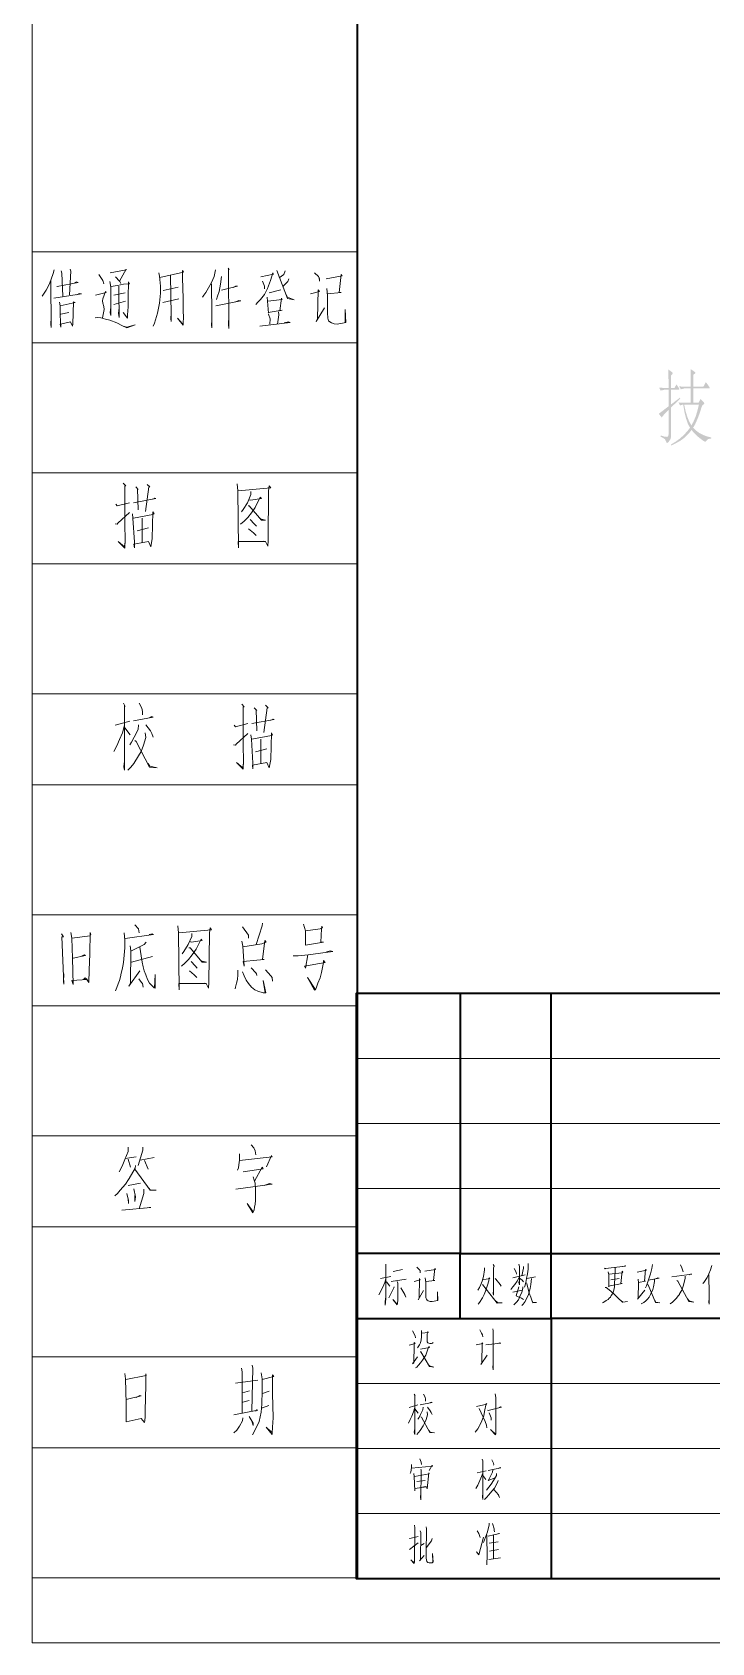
# Model space of a CAD drawing. Header units: millimetres. Extents: x 2819 to 3239, y 1479 to 1776.
# Drawn here: x 2818.5 to 2870.8, y 1478.6 to 1602.5 of the extents above; entities that cross this region are included whole.
import ezdxf

# ---------------------------------------------------------------- set-up
doc = ezdxf.new("R2010")
doc.units = ezdxf.units.MM
doc.layers.add('PDF_几何图形', color=7, linetype='Continuous')
doc.layers.add('PDF_实体填充', color=7, linetype='Continuous')

msp = doc.modelspace()

# ---------------------------------------------------------------- hatches: boundary and pattern name
at = {"layer": 'PDF_实体填充', "transparency": 33554559}
h = msp.add_hatch(color=256, dxfattribs=at)
h.paths.add_polyline_path([(2870.77, 1571.24), (2870.52, 1571.19), (2870.35, 1571.01), (2870.3, 1570.98), (2870.17, 1571.05), (2869.87, 1571.27), (2869.63, 1571.47), (2869.42, 1571.68), (2869.25, 1571.89), (2869.05, 1571.64), (2868.84, 1571.42), (2868.61, 1571.22), (2868.35, 1571.04), (2868.04, 1570.87), (2867.69, 1570.7), (2867.66, 1570.77), (2868.02, 1570.99), (2868.35, 1571.23), (2868.64, 1571.49), (2868.9, 1571.77), (2869.13, 1572.06), (2868.96, 1572.39), (2868.82, 1572.79), (2868.7, 1573.28), (2868.61, 1573.85), (2868.37, 1573.78), (2868.25, 1574.01), (2868.56, 1573.99), (2869.19, 1573.99), (2869.19, 1575.09), (2868.71, 1575.09), (2868.42, 1575.02), (2868.3, 1575.25), (2868.61, 1575.22), (2869.19, 1575.22), (2869.19, 1575.67), (2869.19, 1576.1), (2869.17, 1576.58), (2869.51, 1576.35), (2869.55, 1576.29), (2869.52, 1576.24), (2869.39, 1576.15), (2869.39, 1575.22), (2870.16, 1575.22), (2870.35, 1575.57), (2870.61, 1575.22), (2870.66, 1575.12), (2870.59, 1575.09), (2869.39, 1575.09), (2869.39, 1573.99), (2869.8, 1573.99), (2869.93, 1574.27), (2870.19, 1574.02), (2870.24, 1573.93), (2870.18, 1573.86), (2870.08, 1573.79), (2870.01, 1573.61), (2869.86, 1573.14), (2869.7, 1572.72), (2869.54, 1572.36), (2869.37, 1572.06), (2869.58, 1571.86), (2869.82, 1571.68), (2870.1, 1571.53), (2870.42, 1571.4), (2870.77, 1571.31)], flags=0)
h.paths.add_polyline_path([(2869.82, 1573.85), (2868.68, 1573.85), (2868.79, 1573.35), (2868.92, 1572.91), (2869.07, 1572.54), (2869.24, 1572.24), (2869.41, 1572.56), (2869.57, 1572.94), (2869.7, 1573.37)], flags=0)
h.paths.add_polyline_path([(2868.38, 1574.3), (2867.68, 1573.63), (2867.68, 1571.59), (2867.65, 1571.22), (2867.5, 1570.99), (2867.36, 1570.87), (2867.33, 1570.93), (2867.2, 1571.19), (2866.86, 1571.39), (2866.87, 1571.47), (2867.14, 1571.39), (2867.3, 1571.36), (2867.44, 1571.39), (2867.48, 1571.54), (2867.48, 1573.44), (2867.16, 1573.11), (2867.02, 1572.94), (2866.97, 1572.85), (2866.93, 1572.88), (2866.73, 1573.14), (2867.48, 1573.71), (2867.48, 1574.99), (2867.17, 1574.99), (2866.87, 1574.92), (2866.75, 1575.15), (2867.07, 1575.13), (2867.48, 1575.13), (2867.48, 1575.64), (2867.47, 1576.07), (2867.46, 1576.55), (2867.76, 1576.33), (2867.81, 1576.26), (2867.77, 1576.19), (2867.68, 1576.1), (2867.68, 1575.13), (2867.94, 1575.13), (2868.09, 1575.4), (2868.27, 1575.13), (2868.32, 1575.02), (2868.25, 1574.99), (2867.68, 1574.99), (2867.68, 1573.86), (2868.36, 1574.38)], flags=0)

# ---------------------------------------------------------------- linework, layer by layer
at = {"layer": 'PDF_几何图形', "lineweight": 15}
msp.add_lwpolyline([(2818.52, 1478.6), (3028.52, 1478.6), (3028.52, 1775.6), (2818.52, 1775.6)], close=True, dxfattribs=at)
at = {"layer": 'PDF_几何图形', "lineweight": 35}
for points in [[(3023.52, 1483.6), (3023.52, 1770.6), (2843.52, 1770.6), (2843.52, 1483.6)], [(2851.44, 1528.55), (2851.44, 1523.55), (2851.44, 1518.55), (2851.44, 1513.55), (2851.44, 1508.55), (2843.44, 1508.55)], [(2878.44, 1528.55), (2858.44, 1528.55), (2851.44, 1528.55), (2843.44, 1528.55), (2843.44, 1523.55), (2843.44, 1518.55), (2843.44, 1513.55), (2843.44, 1508.55), (2843.44, 1503.55), (2843.44, 1498.55), (2843.44, 1493.55), (2843.44, 1488.55), (2843.44, 1483.55), (2851.44, 1483.55), (2858.44, 1483.55), (2878.44, 1483.55)], [(2843.44, 1503.55), (2851.44, 1503.55), (2851.44, 1508.55), (2858.44, 1508.55), (2858.44, 1513.55), (2858.44, 1518.55), (2858.44, 1523.55), (2858.44, 1528.55)], [(2851.44, 1503.55), (2858.44, 1503.55), (2858.44, 1508.55), (2878.44, 1508.55), (2878.44, 1513.55), (2878.44, 1518.55), (2878.44, 1523.55), (2878.44, 1528.55)], [(2878.44, 1503.55), (2858.44, 1503.55), (2858.44, 1498.55), (2858.44, 1493.55), (2858.44, 1488.55), (2858.44, 1483.55)]]:
    msp.add_lwpolyline(points, dxfattribs=at)
at = {"layer": 'PDF_几何图形', "lineweight": 15}
for points in [[(2843.52, 1585.6), (2818.52, 1585.6)], [(2820.21, 1584.2), (2820.14, 1583.92), (2819.84, 1583.14), (2819.59, 1582.64), (2819.29, 1582.18)], [(2819.96, 1583.39), (2819.99, 1579.77), (2819.94, 1580.06), (2819.99, 1580.52)], [(2820.76, 1584.13), (2820.81, 1583.95), (2820.88, 1582.18)], [(2821.45, 1584.27), (2821.48, 1584.1), (2821.4, 1582.29)], [(2823.65, 1583.85), (2823.95, 1583.39), (2824.03, 1583.14)], [(2824.52, 1583.99), (2825.76, 1584.2), (2825.74, 1584.27), (2825.24, 1583.35), (2824.92, 1583.67), (2825.27, 1583.32), (2825.34, 1583.17)], [(2828.35, 1583.63), (2830.16, 1584.02), (2830.09, 1584.17), (2830.09, 1583.6), (2830.14, 1582), (2830.14, 1581.12), (2830.16, 1580.52), (2830.14, 1580.16), (2830.14, 1579.95), (2829.71, 1580.48), (2830.09, 1580.06)], [(2829.17, 1583.78), (2829.22, 1580.76), (2829.22, 1580.23), (2829.19, 1580.45), (2829.22, 1580.91)], [(2832.63, 1584.2), (2832.51, 1583.71), (2832.31, 1583.24), (2832.09, 1582.82), (2831.89, 1582.47), (2831.72, 1582.25), (2831.62, 1582.11)], [(2833.08, 1583.71), (2833.01, 1583.1), (2832.91, 1582.54), (2832.78, 1582.18), (2832.71, 1581.93)], [(2833.6, 1584.34), (2833.68, 1584.2), (2833.63, 1584.27), (2833.65, 1579.7), (2833.63, 1580.02), (2833.65, 1580.62)], [(2836.11, 1583.67), (2837.08, 1583.88), (2837.03, 1583.99), (2836.86, 1583.39), (2836.63, 1582.78), (2836.39, 1582.32), (2836.09, 1581.93), (2835.89, 1581.72), (2835.72, 1581.54)], [(2837.33, 1584.17), (2838.15, 1582), (2838.67, 1581.9), (2838.15, 1582.11), (2838.05, 1582.32)], [(2837.97, 1584.13), (2837.88, 1583.85), (2837.53, 1583.6)], [(2838.27, 1583.53), (2838.2, 1583.32), (2837.8, 1582.93)], [(2840.23, 1583.99), (2840.55, 1583.71), (2840.62, 1583.53), (2840.62, 1583.35), (2840.6, 1583.63)], [(2841.14, 1583.53), (2842.36, 1583.74), (2842.29, 1583.85), (2842.14, 1582.47), (2842.29, 1582.47), (2841.24, 1582.36)], [(2820.19, 1582.04), (2822.3, 1582.36), (2822.12, 1582.39), (2821.95, 1582.29)], [(2820.41, 1582.93), (2820.44, 1582.93), (2822.05, 1583.24), (2821.92, 1583.28), (2821.78, 1583.21)], [(2823.38, 1582.25), (2824.22, 1582.47), (2824.15, 1582.54), (2823.95, 1581.97), (2823.93, 1581.83), (2823.95, 1581.65), (2824.03, 1581.4), (2824.05, 1581.15), (2823.93, 1580.52)], [(2824.5, 1583.32), (2824.57, 1582.89), (2824.57, 1580.69), (2824.52, 1580.94), (2824.57, 1581.33)], [(2824.57, 1582.93), (2825.07, 1583), (2825.54, 1583.1), (2826.01, 1583.14), (2825.94, 1583.28), (2825.91, 1582.11), (2825.89, 1581.37), (2825.86, 1580.76), (2825.84, 1580.48), (2825.51, 1580.94)], [(2824.79, 1582.25), (2825.66, 1582.43)], [(2825.19, 1582.96), (2825.19, 1582), (2825.22, 1581.05), (2825.22, 1580.55), (2825.17, 1580.84), (2825.22, 1581.3)], [(2829.74, 1582.89), (2828.6, 1582.61)], [(2832.31, 1583.14), (2832.34, 1580.84), (2832.34, 1579.74), (2832.31, 1579.95), (2832.34, 1580.37)], [(2833.08, 1582.64), (2834.32, 1582.96), (2834.17, 1582.96), (2833.97, 1582.85)], [(2836.24, 1583.35), (2836.39, 1582.96), (2836.39, 1582.75)], [(2836.76, 1582.43), (2837.65, 1582.68)], [(2839.93, 1582.36), (2840.62, 1582.54), (2840.52, 1582.68), (2840.47, 1580.45), (2840.38, 1580.23), (2841, 1581.3)], [(2841.19, 1582.78), (2841.24, 1582.22), (2841.24, 1580.91), (2841.27, 1580.48), (2841.32, 1580.3), (2841.42, 1580.2), (2841.54, 1580.13), (2841.76, 1580.06), (2841.99, 1580.02), (2842.66, 1580.16), (2842.61, 1581.15), (2842.61, 1580.16)], [(2820.63, 1581.72), (2820.68, 1581.44), (2820.68, 1580.73), (2820.71, 1579.81), (2820.68, 1580.02), (2821.48, 1580.2)], [(2820.68, 1581.44), (2821.82, 1581.69), (2821.7, 1581.76), (2821.65, 1580.02), (2821.63, 1579.88), (2821.5, 1580.16)], [(2821.35, 1580.94), (2820.71, 1580.8)], [(2824.79, 1581.54), (2825.71, 1581.79)], [(2828.57, 1581.69), (2829.81, 1581.97)], [(2832.66, 1581.44), (2834.57, 1581.83), (2834.42, 1581.86), (2834.17, 1581.76)], [(2836.61, 1582.11), (2836.71, 1580.87), (2836.68, 1580.94), (2837.75, 1581.12), (2837.58, 1581.05), (2837.7, 1582.04), (2837.75, 1581.93), (2836.66, 1581.79)], [(2837.48, 1580.98), (2837.5, 1580.76), (2837.38, 1580.02)], [(2823.36, 1580.52), (2823.58, 1580.55), (2823.8, 1580.52), (2824.15, 1580.41), (2824.5, 1580.34), (2825.02, 1580.13), (2825.47, 1579.91), (2825.81, 1579.74), (2826.43, 1579.99), (2825.81, 1579.81), (2825.51, 1579.88)], [(2836.04, 1579.88), (2838.37, 1580.16), (2838.25, 1580.2), (2837.9, 1580.13)], [(2836.71, 1580.8), (2836.83, 1580.45), (2836.81, 1580.02)], [(2843.52, 1578.6), (2818.52, 1578.6)], [(2843.52, 1568.6), (2818.52, 1568.6)], [(2825.53, 1567.79), (2825.72, 1567.6), (2825.64, 1567.6), (2825.64, 1564.45), (2825.66, 1563.62), (2825.66, 1563.34), (2825.64, 1562.95), (2825.64, 1562.79), (2825.14, 1563.3), (2825.61, 1562.91), (2825.64, 1563.19)], [(2826.49, 1567.52), (2826.68, 1567.32), (2826.63, 1567.36), (2826.68, 1565.74)], [(2827.37, 1567.71), (2827.57, 1567.52), (2827.48, 1567.52), (2827.24, 1565.63)], [(2834.28, 1567.75), (2834.33, 1567.2), (2834.39, 1562.83), (2834.36, 1563.3), (2836.48, 1563.3), (2836.32, 1563.34), (2836.01, 1563.3)], [(2834.36, 1567.2), (2836.87, 1567.44), (2836.76, 1567.6), (2836.7, 1567.2), (2836.68, 1563.38), (2836.65, 1562.95), (2836.46, 1563.3)], [(2824.95, 1566.18), (2825.06, 1566.06), (2826, 1566.3)], [(2826.3, 1566.3), (2828.03, 1566.61), (2827.95, 1566.65), (2827.92, 1566.61), (2827.76, 1566.57)], [(2835.19, 1566.53), (2835.33, 1566.49), (2836.15, 1566.61), (2836.07, 1566.73), (2835.68, 1565.94), (2835.38, 1565.51), (2835.11, 1565.15), (2834.83, 1564.88), (2834.55, 1564.64)], [(2835.35, 1567.16), (2835.35, 1566.93), (2835.08, 1566.3), (2834.75, 1565.78), (2834.61, 1565.59)], [(2835.13, 1566.06), (2835.22, 1566.06), (2836.15, 1564.96), (2836.48, 1564.96), (2836.15, 1565.04), (2835.99, 1565.11)], [(2824.89, 1564.68), (2825.06, 1564.64), (2825.11, 1564.72), (2826, 1565.55)], [(2826.24, 1565.43), (2826.27, 1565.11), (2826.38, 1563.26), (2826.38, 1562.83), (2826.35, 1563.11), (2827.46, 1563.3), (2827.65, 1562.91), (2827.76, 1563.54), (2827.81, 1565.59), (2827.9, 1565.43), (2827.81, 1565.39), (2826.3, 1565.11)], [(2826.99, 1565.11), (2826.99, 1563.26)], [(2835.3, 1565), (2835.6, 1564.68), (2835.77, 1564.48)], [(2827.46, 1564.37), (2826.6, 1564.13)], [(2835.16, 1564.29), (2835.55, 1563.97), (2835.74, 1563.78)], [(2843.52, 1561.6), (2818.52, 1561.6)], [(2843.52, 1551.6), (2818.52, 1551.6)], [(2825.54, 1550.87), (2825.68, 1550.63), (2825.62, 1550.71), (2825.62, 1545.71), (2825.57, 1545.99), (2825.62, 1546.42)], [(2826.75, 1550.87), (2826.95, 1550.48), (2827, 1550.24), (2827, 1549.97)], [(2834.64, 1550.79), (2834.83, 1550.6), (2834.75, 1550.6), (2834.75, 1547.45), (2834.77, 1546.62), (2834.77, 1546.34), (2834.75, 1545.95), (2834.75, 1545.79), (2834.25, 1546.3), (2834.72, 1545.91), (2834.75, 1546.19)], [(2835.6, 1550.52), (2835.79, 1550.32), (2835.74, 1550.36), (2835.79, 1548.74)], [(2836.48, 1550.71), (2836.68, 1550.52), (2836.59, 1550.52), (2836.35, 1548.63)], [(2825.62, 1549.18), (2825.46, 1548.59), (2825.24, 1548.08), (2825.04, 1547.6), (2824.8, 1547.17)], [(2826.04, 1549.49), (2824.91, 1549.18)], [(2825.65, 1548.98), (2826.06, 1548.43)], [(2826.7, 1549.22), (2826.67, 1548.86), (2826.37, 1548.27), (2826.17, 1547.88), (2826.04, 1547.68)], [(2826.31, 1549.53), (2827.83, 1549.81), (2827.72, 1549.85), (2827.55, 1549.77)], [(2827.25, 1549.22), (2827.61, 1548.74), (2827.72, 1548.55), (2827.83, 1548.27)], [(2834.06, 1549.18), (2834.17, 1549.06), (2835.11, 1549.3)], [(2835.41, 1549.3), (2837.14, 1549.61), (2837.06, 1549.65), (2837.03, 1549.61), (2836.87, 1549.57)], [(2827.22, 1548.59), (2827.25, 1548.23), (2827.08, 1547.64), (2826.89, 1547.17), (2826.7, 1546.82), (2826.34, 1546.23), (2826.12, 1545.95), (2825.87, 1545.71)], [(2826.42, 1548), (2826.51, 1547.92), (2827.55, 1545.95), (2828.13, 1545.91), (2827.58, 1546.03), (2827.44, 1546.23)], [(2834, 1547.68), (2834.17, 1547.64), (2834.22, 1547.72), (2835.11, 1548.55)], [(2835.35, 1548.43), (2835.38, 1548.11), (2835.49, 1546.26), (2835.49, 1545.83), (2835.46, 1546.11), (2836.57, 1546.3), (2836.76, 1545.91), (2836.87, 1546.54), (2836.92, 1548.59), (2837.01, 1548.43), (2836.92, 1548.39), (2835.41, 1548.11)], [(2836.1, 1548.11), (2836.1, 1546.26)], [(2836.57, 1547.37), (2835.71, 1547.13)], [(2843.52, 1544.6), (2818.52, 1544.6)], [(2843.52, 1534.6), (2818.52, 1534.6)], [(2826.42, 1533.83), (2826.7, 1533.52), (2826.75, 1533.2)], [(2836.25, 1533.95), (2836.22, 1533.75), (2835.75, 1532.3)], [(2839.4, 1533.87), (2839.54, 1533.36), (2839.54, 1532.26), (2840.94, 1532.49), (2840.72, 1532.49), (2840.78, 1533.52), (2840.8, 1533.71), (2840.86, 1533.6), (2840.67, 1533.52), (2839.54, 1533.36)], [(2820.78, 1533.12), (2820.92, 1532.89), (2820.81, 1532.89), (2820.94, 1529.26), (2820.92, 1529.46), (2820.94, 1530.05)], [(2821.5, 1533.24), (2821.58, 1532.81), (2821.63, 1531.27), (2821.66, 1529.23), (2821.58, 1529.54), (2822.74, 1529.62), (2822.6, 1529.74), (2822.46, 1529.62), (2822.71, 1529.62), (2822.87, 1529.38), (2822.9, 1530.33), (2822.96, 1531.59), (2822.98, 1533.24), (2823.04, 1533.08), (2822.98, 1532.97), (2821.58, 1532.81)], [(2825.68, 1532.77), (2827.86, 1533.08), (2827.75, 1533.12), (2827.53, 1533.08)], [(2829.72, 1533.75), (2829.78, 1533.2), (2829.83, 1528.83), (2829.81, 1529.3), (2831.93, 1529.3), (2831.76, 1529.34), (2831.46, 1529.3)], [(2829.81, 1533.2), (2832.31, 1533.44), (2832.2, 1533.6), (2832.15, 1533.2), (2832.12, 1529.38), (2832.09, 1528.95), (2831.9, 1529.3)], [(2830.63, 1532.53), (2830.77, 1532.49), (2831.6, 1532.61), (2831.52, 1532.73), (2831.13, 1531.94), (2830.83, 1531.51), (2830.55, 1531.15), (2830.27, 1530.88), (2830, 1530.64)], [(2830.8, 1533.16), (2830.8, 1532.93), (2830.52, 1532.3), (2830.19, 1531.78), (2830.05, 1531.59)], [(2834.65, 1532.57), (2834.73, 1532.18), (2834.82, 1530.64), (2834.76, 1531), (2835.81, 1531.11), (2836.36, 1531.15), (2836.25, 1531.15), (2836.41, 1532.61), (2836.52, 1532.49), (2836.19, 1532.37), (2834.73, 1532.14)], [(2834.71, 1533.67), (2835.15, 1533.04), (2835.17, 1532.81)], [(2821.66, 1531.27), (2822.63, 1531.47), (2822.54, 1531.51), (2822.35, 1531.43)], [(2826.06, 1532.22), (2826.12, 1531.82), (2826.09, 1529.34), (2825.95, 1529.11), (2826.81, 1530.29)], [(2827.3, 1532.49), (2827.14, 1532.3), (2826.78, 1532.14), (2826.15, 1531.82)], [(2827.77, 1531.39), (2826.15, 1530.96)], [(2826.81, 1532.1), (2826.89, 1531.43), (2826.97, 1530.96), (2827.06, 1530.6), (2827.14, 1530.29), (2827.25, 1529.97), (2827.39, 1529.62), (2827.55, 1529.34), (2827.77, 1529.11), (2827.91, 1528.99), (2827.99, 1528.95), (2827.97, 1530.01), (2827.94, 1528.99)], [(2830.58, 1532.06), (2830.66, 1532.06), (2831.6, 1530.96), (2831.93, 1530.96), (2831.6, 1531.04), (2831.43, 1531.11)], [(2838.6, 1531.43), (2838.99, 1531.43), (2839.76, 1531.51), (2841.66, 1531.78), (2841.47, 1531.82), (2841.16, 1531.74)], [(2839.73, 1531.51), (2839.54, 1530.48), (2839.48, 1530.64), (2841.05, 1530.92), (2840.94, 1531.08), (2840.94, 1530.92), (2840.78, 1530.17), (2840.67, 1529.74), (2840.5, 1529.34), (2840.39, 1529.03), (2840.31, 1528.83), (2840.25, 1528.79), (2839.7, 1529.78), (2840.28, 1528.87)], [(2830.61, 1530.29), (2830.99, 1529.97), (2831.18, 1529.78)], [(2830.74, 1531), (2831.05, 1530.68), (2831.21, 1530.48)], [(2834.35, 1530.33), (2834.35, 1529.97), (2834.32, 1529.62), (2834.24, 1529.34), (2834.15, 1529.03), (2834.13, 1528.91)], [(2834.71, 1530.21), (2834.82, 1529.89), (2834.98, 1529.58), (2835.17, 1529.3), (2835.39, 1529.03), (2835.64, 1528.83), (2835.89, 1528.71), (2836.28, 1528.6), (2836.5, 1528.6), (2836.28, 1529.54), (2836.44, 1528.6), (2836.47, 1528.6)], [(2835.37, 1530.52), (2835.73, 1530.13), (2835.78, 1530.05), (2835.81, 1529.93)], [(2836.47, 1530.37), (2836.88, 1529.89), (2836.97, 1529.78), (2837.02, 1529.5)], [(2826.73, 1529.66), (2826.92, 1529.38), (2827, 1529.3), (2827.06, 1529.03)], [(2843.52, 1527.6), (2818.52, 1527.6)], [(2843.44, 1523.55), (2851.44, 1523.55), (2858.44, 1523.55), (2878.44, 1523.55), (2893.44, 1523.55), (2903.44, 1523.55)], [(2843.44, 1518.55), (2851.44, 1518.55), (2858.44, 1518.55), (2878.44, 1518.55), (2893.44, 1518.55), (2903.44, 1518.55)], [(2843.52, 1517.6), (2818.52, 1517.6)], [(2825.91, 1516.71), (2825.89, 1516.4), (2825.64, 1515.77), (2825.44, 1515.26), (2825.2, 1514.82)], [(2827.02, 1516.71), (2827.04, 1516.48), (2826.68, 1515.3)], [(2835.37, 1516.91), (2835.56, 1516.67), (2835.67, 1516.44), (2835.73, 1516.12)], [(2826.46, 1515.3), (2826.44, 1515.1), (2825.97, 1514.31), (2825.94, 1514.23), (2825.69, 1513.88), (2825.28, 1513.41), (2825.09, 1513.17), (2824.87, 1512.97)], [(2825.66, 1515.85), (2826.52, 1515.97)], [(2825.89, 1515.81), (2826.08, 1515.18)], [(2826.82, 1515.73), (2827.9, 1515.93)], [(2827.15, 1515.69), (2827.43, 1515.02)], [(2834.46, 1516.2), (2834.46, 1515.73), (2834.43, 1515.37), (2834.38, 1515.14), (2834.32, 1514.94)], [(2834.46, 1515.69), (2836.97, 1515.97), (2836.94, 1516.08), (2836.55, 1515.22)], [(2826.41, 1515.02), (2827.59, 1513.41), (2828.06, 1513.41), (2827.59, 1513.45), (2827.37, 1513.72)], [(2834.76, 1514.82), (2836.3, 1515.06), (2836.22, 1515.18), (2835.62, 1514.11)], [(2835.53, 1514.43), (2835.59, 1514.19), (2835.67, 1513.96), (2835.7, 1513.52), (2835.7, 1512.62), (2835.67, 1512.34), (2835.62, 1512.11), (2835.59, 1511.91), (2835.5, 1511.67), (2835.06, 1512.38), (2835.53, 1511.75)], [(2825.8, 1513.17), (2825.94, 1512.62), (2825.94, 1512.38), (2825.91, 1512.74)], [(2826.85, 1513.96), (2825.91, 1513.76)], [(2826.35, 1513.52), (2826.46, 1512.89), (2826.41, 1512.54), (2826.41, 1513.01)], [(2827.1, 1513.48), (2827.1, 1513.17), (2826.74, 1511.99)], [(2834.18, 1513.48), (2836.97, 1513.88), (2836.77, 1513.92), (2836.36, 1513.76)], [(2843.44, 1513.55), (2851.44, 1513.55), (2858.44, 1513.55), (2878.44, 1513.55), (2893.44, 1513.55), (2903.44, 1513.55)], [(2825.42, 1511.87), (2827.65, 1512.07), (2827.51, 1512.07), (2827.18, 1512.03)], [(2843.52, 1510.6), (2818.52, 1510.6)], [(2845.73, 1506.61), (2845.65, 1506.3), (2845.5, 1505.95), (2845.2, 1505.36)], [(2845.32, 1506.63), (2846.1, 1506.77)], [(2845.73, 1507.72), (2845.72, 1505.05), (2845.68, 1504.58), (2845.67, 1504.81), (2845.7, 1505.1)], [(2846.13, 1506.39), (2847.29, 1506.58)], [(2846.3, 1507.15), (2847.01, 1507.32)], [(2847.92, 1506.39), (2848.38, 1506.51), (2848.32, 1506.61), (2848.28, 1505.12), (2848.22, 1504.98), (2848.63, 1505.69)], [(2848.12, 1507.48), (2848.33, 1507.29), (2848.38, 1507.17), (2848.38, 1507.06), (2848.37, 1507.25)], [(2848.73, 1507.17), (2849.54, 1507.32), (2849.49, 1507.39), (2849.39, 1506.47), (2849.49, 1506.47), (2848.8, 1506.39)], [(2848.76, 1506.68), (2848.8, 1506.3), (2848.8, 1505.43), (2848.81, 1505.14), (2848.85, 1505.02), (2848.91, 1504.95), (2848.99, 1504.91), (2849.14, 1504.86), (2849.29, 1504.84), (2849.74, 1504.93), (2849.71, 1505.59), (2849.71, 1504.93)], [(2853.32, 1507.43), (2853.31, 1507.29), (2853.23, 1506.77), (2853.13, 1506.42), (2853.03, 1506.16), (2852.93, 1505.92), (2852.81, 1505.71)], [(2853.16, 1506.51), (2853.72, 1506.63), (2853.67, 1506.68), (2853.64, 1506.44), (2853.56, 1506.11), (2853.39, 1505.64), (2853.29, 1505.4), (2853.16, 1505.14), (2852.93, 1504.76), (2852.83, 1504.65)], [(2853.99, 1507.69), (2854.05, 1507.58), (2854.02, 1507.43), (2854, 1505.33), (2853.99, 1505.45), (2854.02, 1505.73)], [(2854.15, 1506.61), (2854.18, 1506.58), (2854.52, 1506.16), (2854.6, 1506.02)], [(2855.98, 1506.7), (2855.82, 1506.42), (2855.65, 1506.16), (2855.5, 1505.97), (2855.34, 1505.78)], [(2855.49, 1506.68), (2856.45, 1506.89)], [(2855.59, 1507.39), (2855.75, 1507.1), (2855.78, 1506.94)], [(2855.97, 1507.72), (2856, 1507.55), (2856, 1506.14), (2855.97, 1506.32), (2856, 1506.47)], [(2856, 1506.65), (2856.21, 1506.49), (2856.31, 1506.37)], [(2856.31, 1507.55), (2856.31, 1507.41), (2856.18, 1506.82)], [(2856.94, 1506.61), (2856.89, 1506.16), (2856.84, 1505.85), (2856.71, 1505.38), (2856.45, 1504.84), (2856.3, 1504.65), (2856.2, 1504.55)], [(2856.69, 1507.77), (2856.69, 1507.62), (2856.68, 1507.34), (2856.63, 1506.99), (2856.56, 1506.61), (2856.49, 1506.3), (2856.41, 1506.02), (2856.4, 1505.95)], [(2856.58, 1506.61), (2857.24, 1506.75)], [(2863.36, 1507.43), (2863.34, 1506.63), (2863.32, 1506.23), (2863.31, 1505.99), (2863.27, 1505.71), (2863.22, 1505.57), (2863.16, 1505.43), (2863.07, 1505.31), (2863.01, 1505.19), (2862.91, 1505.1), (2862.83, 1505), (2862.69, 1504.93), (2862.58, 1504.84), (2862.45, 1504.76), (2862.4, 1504.74)], [(2862.55, 1507.41), (2862.61, 1507.36), (2862.64, 1507.39), (2864.18, 1507.58), (2864.13, 1507.6), (2863.95, 1507.55)], [(2862.83, 1507.13), (2862.88, 1506.91), (2862.88, 1505.99), (2862.86, 1506.04), (2863.92, 1506.23), (2863.8, 1506.23), (2863.92, 1507.17), (2863.95, 1507.1), (2863.9, 1507.06), (2862.88, 1506.94)], [(2863.04, 1506.51), (2863.69, 1506.63)], [(2865.07, 1507.1), (2865.78, 1507.25), (2865.7, 1507.32), (2865.62, 1506.42), (2865.7, 1506.42), (2865.17, 1506.32), (2865.14, 1506.56), (2865.17, 1506.28), (2865.15, 1505.12)], [(2866.39, 1506.56), (2866.39, 1506.39), (2866.33, 1505.99), (2866.26, 1505.76), (2866.1, 1505.38), (2866, 1505.19), (2865.86, 1505.02), (2865.72, 1504.91), (2865.58, 1504.76), (2865.47, 1504.72), (2865.37, 1504.67)], [(2866.24, 1507.69), (2866.2, 1507.39), (2866.1, 1506.99), (2865.85, 1506.28), (2865.78, 1506.06), (2865.7, 1505.9)], [(2865.95, 1506.49), (2866.76, 1506.65), (2866.66, 1506.68), (2866.53, 1506.63)], [(2868.77, 1506.8), (2868.77, 1506.65), (2868.69, 1506.3), (2868.6, 1506.02), (2868.49, 1505.71), (2868.32, 1505.45), (2868.31, 1505.4), (2868.21, 1505.28), (2868.08, 1505.1), (2867.93, 1504.95), (2867.78, 1504.79), (2867.61, 1504.67)], [(2867.73, 1506.75), (2869.28, 1506.94), (2869.17, 1506.96), (2869.07, 1506.91)], [(2868.39, 1507.67), (2868.51, 1507.43), (2868.56, 1507.29), (2868.6, 1507.13)], [(2870.8, 1507.62), (2870.72, 1507.29), (2870.58, 1506.99), (2870.44, 1506.7), (2870.3, 1506.47), (2870.19, 1506.32), (2870.12, 1506.23)], [(2870.58, 1506.91), (2870.6, 1505.38), (2870.6, 1504.65), (2870.58, 1504.79), (2870.6, 1505.07)], [(2845.77, 1506.35), (2846.03, 1506.02)], [(2846.36, 1505.99), (2846.35, 1505.9), (2845.97, 1505.12)], [(2846.59, 1506.39), (2846.64, 1506.25), (2846.64, 1504.98), (2846.63, 1504.69), (2846.61, 1504.6), (2846.26, 1505), (2846.61, 1504.65)], [(2846.87, 1505.9), (2847.19, 1505.38), (2847.26, 1505.17), (2847.12, 1505.5)], [(2853.16, 1506.16), (2854.3, 1504.72), (2854.68, 1504.74), (2854.32, 1504.76), (2854.12, 1504.95)], [(2855.49, 1505.57), (2856.25, 1505.73), (2856.26, 1505.97), (2856.26, 1505.85), (2856.18, 1505.57), (2856.05, 1505.24), (2855.93, 1504.98), (2855.78, 1504.81), (2855.65, 1504.67), (2855.57, 1504.6)], [(2855.95, 1505.99), (2855.75, 1505.28), (2855.87, 1505.24), (2856.16, 1505.1), (2856.33, 1505)], [(2856.54, 1506.28), (2856.58, 1506.23), (2856.76, 1505.5), (2856.89, 1505.17), (2857.01, 1504.81), (2857.04, 1504.74), (2857.32, 1504.76), (2857.04, 1504.79), (2856.96, 1504.95)], [(2862.61, 1505.92), (2862.69, 1505.92), (2863.04, 1505.64), (2863.32, 1505.38), (2863.59, 1505.14), (2863.93, 1504.81), (2864.31, 1504.86), (2863.95, 1504.81), (2863.82, 1504.93)], [(2865.1, 1505.02), (2865.65, 1505.71)], [(2865.86, 1506.16), (2865.91, 1506.14), (2866.48, 1504.76), (2866.81, 1504.74), (2866.49, 1504.81), (2866.39, 1504.98)], [(2868.13, 1506.47), (2868.19, 1506.42), (2869.05, 1504.86), (2869.43, 1504.79), (2869.07, 1504.91), (2868.94, 1505.05)], [(2847.51, 1501.49), (2847.99, 1501.61), (2847.92, 1501.7), (2847.9, 1501.49), (2847.89, 1500.14), (2847.79, 1500.05), (2848.17, 1500.59)], [(2847.77, 1502.58), (2847.99, 1502.22), (2848.02, 1502.06)], [(2848.47, 1502.62), (2848.48, 1502.39), (2848.48, 1502.13), (2848.45, 1501.91), (2848.4, 1501.68), (2848.33, 1501.51), (2848.17, 1501.28)], [(2848.5, 1502.41), (2848.99, 1502.46), (2848.95, 1502.55), (2848.9, 1502.34), (2848.9, 1501.82), (2848.91, 1501.75), (2848.95, 1501.68), (2849.11, 1501.63), (2849.24, 1501.63), (2849.31, 1501.65), (2849.36, 1501.7)], [(2852.68, 1501.51), (2853.18, 1501.63), (2853.14, 1501.68), (2853.11, 1500.1), (2853.04, 1500), (2853.52, 1500.71)], [(2852.95, 1502.67), (2853.09, 1502.41), (2853.16, 1502.29), (2853.19, 1502.13)], [(2853.41, 1501.51), (2854.57, 1501.65), (2854.5, 1501.68), (2854.35, 1501.63)], [(2853.97, 1502.74), (2853.99, 1502.58), (2853.99, 1499.6), (2853.97, 1499.79), (2853.99, 1500.05)], [(2843.52, 1500.6), (2818.52, 1500.6)], [(2848.4, 1501.18), (2849.09, 1501.32), (2849.04, 1501.39), (2848.96, 1501.18), (2848.88, 1500.95), (2848.8, 1500.73), (2848.7, 1500.57), (2848.56, 1500.33), (2848.4, 1500.12), (2848.23, 1499.95), (2848.12, 1499.81), (2848, 1499.74)], [(2848.38, 1500.97), (2848.42, 1500.97), (2849.08, 1499.84), (2849.41, 1499.81), (2849.08, 1499.91), (2848.99, 1500)], [(2825.64, 1499.32), (2825.69, 1498.89), (2825.75, 1497), (2825.75, 1495.58), (2826.9, 1495.86), (2827.15, 1495.54), (2827.21, 1495.93), (2827.21, 1496.45), (2827.26, 1498.41), (2827.26, 1499.28), (2827.29, 1499.16), (2825.72, 1498.85)], [(2834.62, 1499.71), (2834.68, 1499.44), (2834.68, 1496.29)], [(2835.45, 1499.95), (2835.5, 1499.71), (2835.42, 1496.41)], [(2836.14, 1499.36), (2836.22, 1498.89), (2836.22, 1497.98), (2836.19, 1496.96), (2836.14, 1496.33), (2835.97, 1495.62), (2835.81, 1495.23), (2835.48, 1494.6)], [(2836.22, 1498.85), (2837.1, 1499.08), (2837.02, 1499.2), (2837.02, 1497.78), (2837.05, 1495.89), (2837.02, 1495.19), (2836.99, 1494.75), (2836.97, 1494.63), (2836.52, 1495.19), (2836.94, 1494.79)], [(2834.15, 1498.57), (2835.89, 1498.81)], [(2834.71, 1497.82), (2835.23, 1497.98)], [(2836.25, 1497.78), (2836.75, 1497.94)], [(2843.44, 1498.55), (2851.44, 1498.55), (2858.44, 1498.55), (2878.44, 1498.55), (2893.44, 1498.55), (2903.44, 1498.55)], [(2825.75, 1497.31), (2826.9, 1497.59), (2826.79, 1497.63), (2826.52, 1497.47)], [(2834.73, 1497.11), (2835.2, 1497.23)], [(2836.19, 1496.68), (2836.25, 1496.68), (2836.72, 1496.84)], [(2847.95, 1496.7), (2847.85, 1496.35), (2847.72, 1496.04), (2847.61, 1495.76), (2847.46, 1495.5)], [(2848.2, 1496.89), (2847.52, 1496.7)], [(2847.9, 1497.72), (2847.99, 1497.58), (2847.95, 1497.62), (2847.95, 1494.62), (2847.92, 1494.79), (2847.95, 1495.05)], [(2848.6, 1496.73), (2848.58, 1496.51), (2848.4, 1496.16), (2848.28, 1495.92), (2848.2, 1495.8)], [(2848.37, 1496.91), (2849.28, 1497.08), (2849.21, 1497.1), (2849.11, 1497.06)], [(2848.63, 1497.72), (2848.75, 1497.48), (2848.78, 1497.34), (2848.78, 1497.17)], [(2848.93, 1496.73), (2849.14, 1496.44), (2849.21, 1496.32), (2849.28, 1496.16)], [(2852.71, 1496.77), (2853.51, 1496.94), (2853.46, 1497.01), (2853.33, 1496.39), (2853.26, 1496.06), (2853.11, 1495.66), (2852.95, 1495.33), (2852.93, 1495.28), (2852.8, 1495.05), (2852.61, 1494.79)], [(2853.54, 1496.49), (2853.59, 1496.47), (2854.63, 1496.73), (2854.55, 1496.75), (2854.48, 1496.7)], [(2854.15, 1497.74), (2854.19, 1497.46), (2854.19, 1495.52), (2854.2, 1494.91), (2854.19, 1494.65), (2854.17, 1494.6), (2853.77, 1495), (2854.17, 1494.65)], [(2834.04, 1496.13), (2835.89, 1496.48), (2835.81, 1496.52), (2835.7, 1496.41)], [(2834.73, 1495.89), (2834.71, 1495.66), (2834.46, 1495.26), (2834.26, 1494.95), (2834.04, 1494.75)], [(2835.2, 1496.01), (2835.53, 1495.5), (2835.53, 1495.3), (2835.42, 1495.66)], [(2847.97, 1496.58), (2848.22, 1496.25)], [(2848.91, 1496.35), (2848.93, 1496.14), (2848.83, 1495.78), (2848.71, 1495.5), (2848.6, 1495.28), (2848.38, 1494.93), (2848.25, 1494.76), (2848.1, 1494.62)], [(2848.43, 1495.99), (2848.48, 1495.95), (2849.11, 1494.76), (2849.46, 1494.74), (2849.13, 1494.81), (2849.04, 1494.93)], [(2852.9, 1496.61), (2853.38, 1495.62), (2853.47, 1495.33), (2853.49, 1495.14)], [(2853.67, 1496.28), (2853.82, 1495.9), (2853.84, 1495.71)], [(2843.52, 1493.6), (2818.52, 1493.6)], [(2843.44, 1493.55), (2851.44, 1493.55), (2858.44, 1493.55), (2878.44, 1493.55), (2893.44, 1493.55), (2903.44, 1493.55)], [(2847.7, 1492.32), (2847.7, 1492.08), (2847.67, 1491.91), (2847.64, 1491.73), (2847.61, 1491.61)], [(2847.7, 1492.03), (2849.31, 1492.17), (2849.28, 1492.27), (2849.06, 1491.84)], [(2848.35, 1492.74), (2848.45, 1492.48), (2848.48, 1492.32)], [(2848.42, 1491.96), (2848.45, 1491.91), (2848.43, 1489.6), (2848.4, 1489.81), (2848.43, 1490.1)], [(2853.46, 1491.82), (2852.76, 1491.68)], [(2853.13, 1492.72), (2853.19, 1492.6), (2853.18, 1492.62), (2853.18, 1489.62), (2853.16, 1489.84), (2853.18, 1490.1)], [(2853.59, 1491.84), (2854.58, 1492.06), (2854.52, 1492.08), (2854.38, 1492.01)], [(2853.95, 1491.89), (2853.94, 1491.73), (2853.62, 1491.11), (2853.59, 1491.09), (2854.15, 1491.28)], [(2853.89, 1492.67), (2854.02, 1492.41), (2854.04, 1492.32), (2854.02, 1492.25)], [(2847.87, 1491.63), (2847.9, 1491.39), (2847.97, 1490.28), (2847.95, 1490.47), (2848.85, 1490.59), (2848.75, 1490.62), (2848.55, 1490.57)], [(2848.85, 1490.59), (2848.91, 1490.45), (2849.03, 1491.68), (2849.06, 1491.58), (2847.94, 1491.39)], [(2848.12, 1490.99), (2848.76, 1491.09)], [(2853.19, 1491.65), (2853.04, 1491.25), (2852.81, 1490.71), (2852.66, 1490.47)], [(2853.19, 1491.47), (2853.43, 1491.16)], [(2854.38, 1491.09), (2854.32, 1490.92), (2854.1, 1490.5), (2853.89, 1490.26), (2853.66, 1489.98), (2853.47, 1489.76), (2853.31, 1489.62)], [(2854.25, 1491.61), (2854.24, 1491.47), (2854.02, 1491.09), (2853.84, 1490.8), (2853.47, 1490.33)], [(2854.04, 1490.4), (2854.4, 1489.98), (2854.47, 1489.76), (2854.35, 1490.02)], [(2843.44, 1488.55), (2851.44, 1488.55), (2858.44, 1488.55), (2878.44, 1488.55), (2893.44, 1488.55), (2903.44, 1488.55)], [(2847.55, 1486.61), (2847.58, 1486.61), (2848.21, 1486.77)], [(2847.94, 1487.65), (2847.96, 1487.43), (2847.93, 1484.79), (2847.91, 1484.69), (2847.66, 1484.98), (2847.91, 1484.74)], [(2848.37, 1487.22), (2848.41, 1487.08), (2848.39, 1484.98), (2848.33, 1484.91), (2848.67, 1485.31)], [(2848.82, 1487.51), (2848.85, 1487.36), (2848.82, 1485.47), (2848.84, 1485.26), (2848.84, 1485.1), (2848.85, 1484.98), (2848.89, 1484.86), (2848.94, 1484.79), (2848.97, 1484.76), (2849.05, 1484.74), (2849.3, 1484.74), (2849.35, 1484.79), (2849.37, 1484.81), (2849.32, 1485.47), (2849.35, 1484.79), (2849.32, 1484.76)], [(2852.75, 1487.22), (2852.88, 1486.99), (2852.98, 1486.7)], [(2853.69, 1487.79), (2853.69, 1487.67), (2853.54, 1487.13), (2853.24, 1486.32)], [(2853.51, 1486.89), (2853.52, 1485.14), (2853.51, 1484.81), (2853.49, 1484.58), (2853.49, 1484.79)], [(2853.61, 1486.8), (2854.47, 1486.99), (2854.43, 1487.01), (2854.27, 1486.96), (2854, 1486.89), (2854, 1485.05)], [(2853.94, 1487.77), (2854.07, 1487.36), (2854.07, 1487.27), (2854.09, 1487.13)], [(2847.56, 1485.78), (2848.21, 1486.28)], [(2848.67, 1486.23), (2848.41, 1486.09)], [(2849.28, 1486.63), (2849.23, 1486.44), (2848.84, 1485.9)], [(2852.7, 1485.57), (2852.71, 1485.59), (2852.88, 1485.36), (2853.24, 1486.73)], [(2853.69, 1486.25), (2854.38, 1486.37)], [(2853.71, 1485.64), (2854.4, 1485.76)], [(2853.64, 1485), (2854.55, 1485.12)], [(2843.52, 1483.6), (2818.52, 1483.6)]]:
    msp.add_lwpolyline(points, dxfattribs=at)
for centre, radius, start, end in [((2821.06, 1582.69), 7.33, 337.4203, 10.1843), ((2816.35, 1532.3), 9.29, 337.5361, 5.5531)]:
    msp.add_arc(centre, radius, start, end, dxfattribs=at)

doc.saveas('drawing.dxf')
